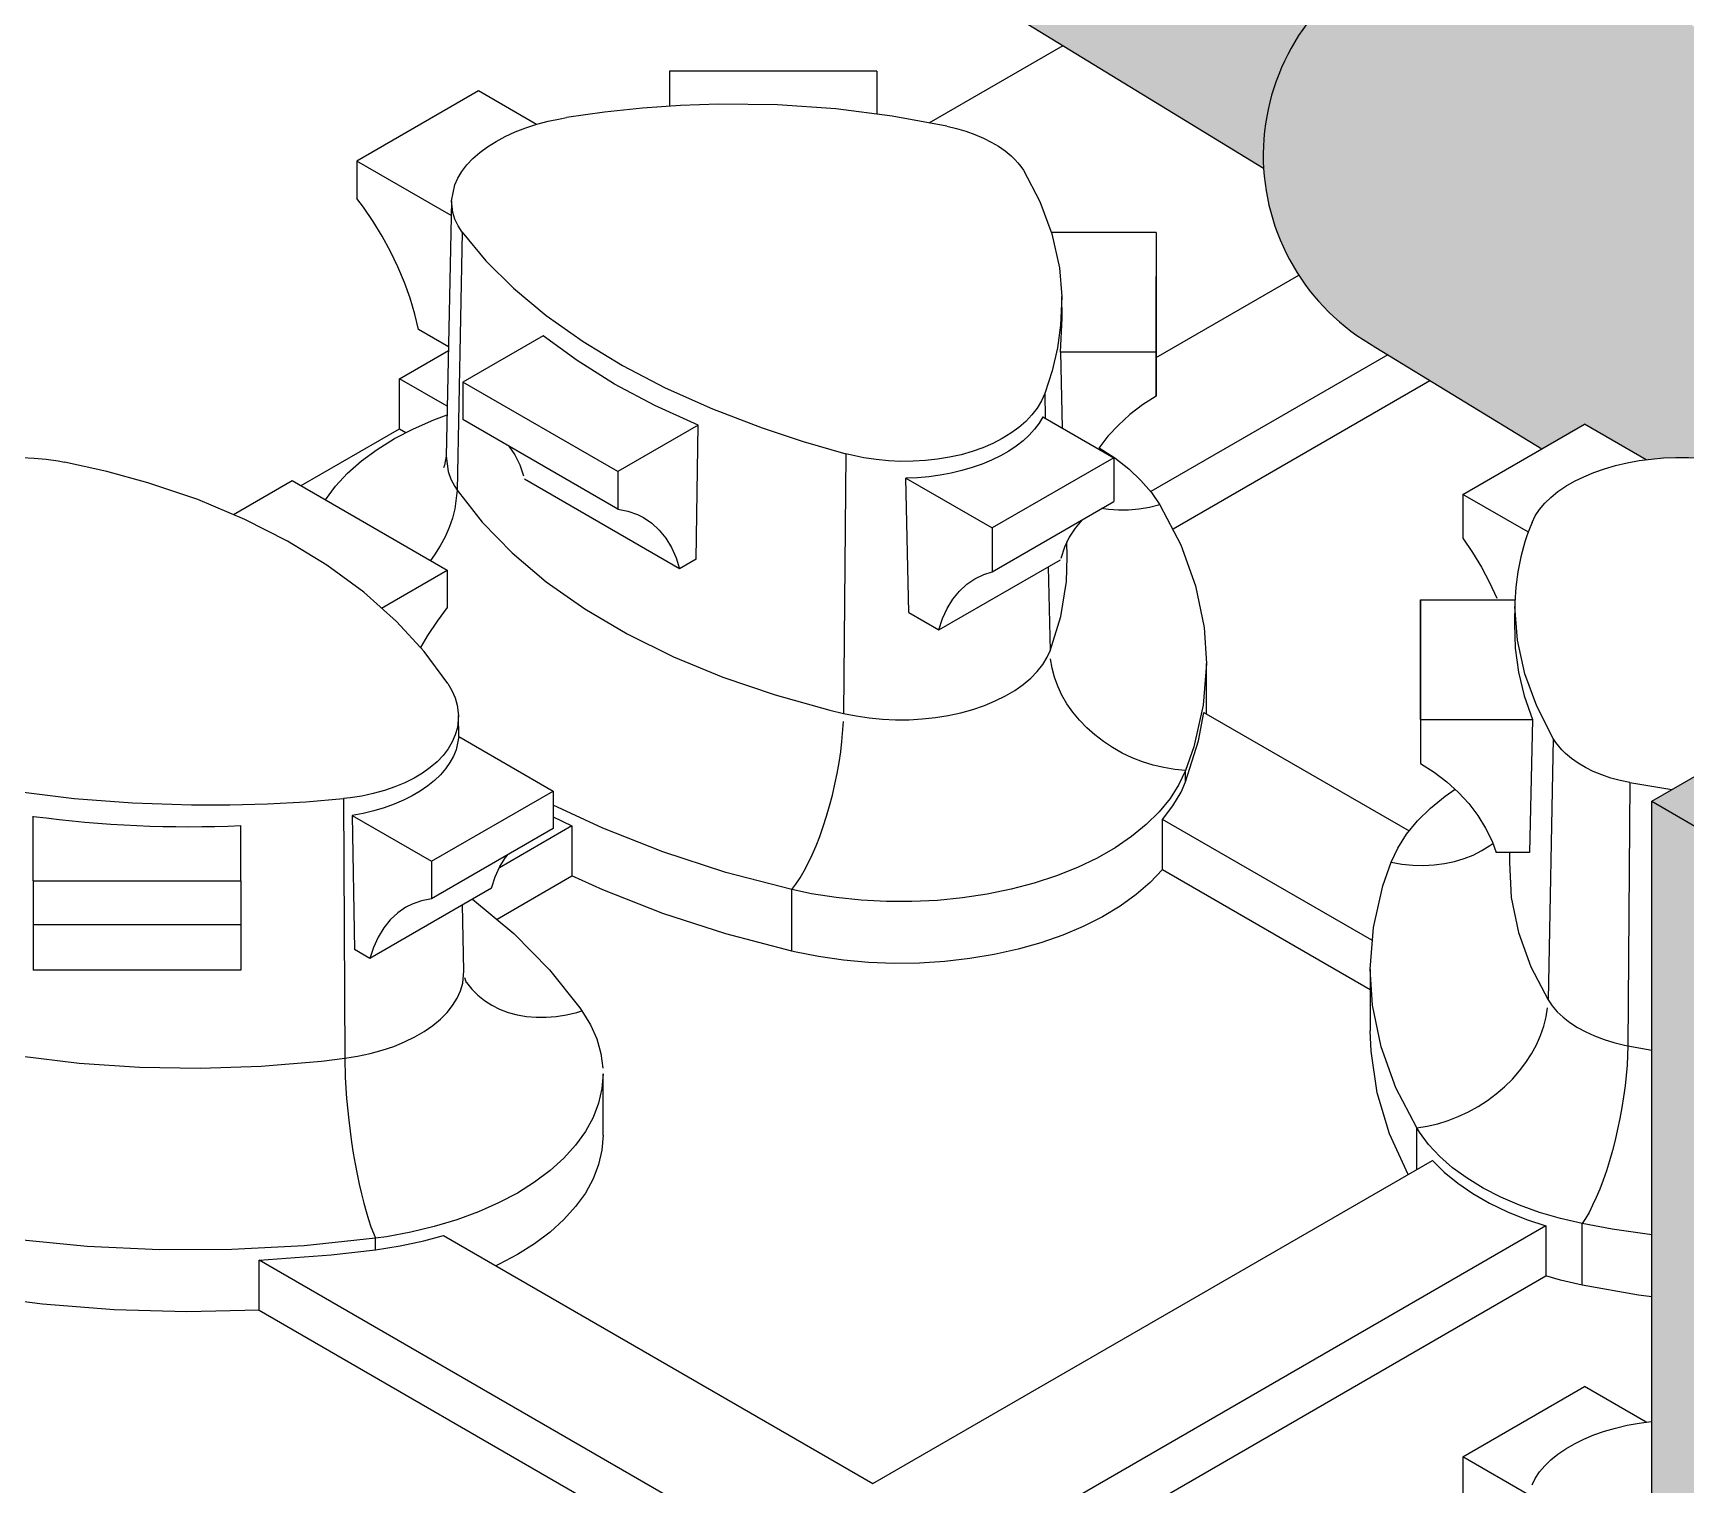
# Model space of a CAD drawing. Header units: millimetres. Extents: x 441156 to 441876, y 4514765 to 4515211.
# Drawn here: x 441489.354 to 441489.989, y 4515036.117 to 4515036.675 of the extents above; entities that cross this region are included whole.
import ezdxf

# ---------------------------------------------------------------- set-up
doc = ezdxf.new("R2010")
doc.units = ezdxf.units.MM
doc.layers.add('Cornice', color=7, linetype='Continuous')
doc.layers.add('Cornice_Tratteggi', color=7, linetype='Continuous', lineweight=5)

msp = doc.modelspace()

# ---------------------------------------------------------------- hatches: boundary and pattern name
at = {"layer": 'Cornice_Tratteggi'}
h = msp.add_hatch(dxfattribs=at)
h.set_pattern_fill('AR-RSHKE', color=254, scale=3.01875e-05)
h.set_pattern_definition([(0, (441481.528145, 4515051.270611), (0.0195524437, 0.00920115), [0.004600575, -0.0038338125, 0.0053673375, -0.0023002875, 0.0069008625, -0.00306705]), (0, (441481.5327455, 4515051.270994), (0.0195524437, 0.00920115), [0.0038338125, -0.0145684875, 0.00306705, -0.004600575]), (0, (441481.541947, 4515051.2700355), (0.0195524437, 0.00920115), [0.002300287, -0.023769637]), (90, (441481.528145, 4515051.2706106), (-0.0065174813, 0.00920115), [0.008817769, -0.027986831]), (90, (441481.5327455, 4515051.2706106), (-0.0065174813, 0.00920115), [0.008626078, -0.028178522]), (90, (441481.5365793, 4515051.2706106), (-0.0065174813, 0.00920115), [0.008051006, -0.028753594]), (90, (441481.5419467, 4515051.2700355), (-0.0065174813, 0.00920115), [0.008817769, -0.027986831]), (90, (441481.544247, 4515051.2700355), (-0.0065174813, 0.00920115), [0.008817769, -0.027986831]), (90, (441481.551148, 4515051.2706106), (-0.0065174813, 0.00920115), [0.008434387, -0.028370212])])
h.paths.add_polyline_path([(441490.01807424, 4515036.35548412), (441489.97624511, 4515036.37963395), (441489.97624511, 4515035.76380895), (441489.76709948, 4515035.88455808), (441489.76709948, 4515035.83625808), (441490.01807424, 4515035.69135912)])
h.paths.add_polyline_path([(441491.33918857, 4515037.1182225), (441491.33918857, 4515037.16652215), (441489.97624511, 4515036.37963395), (441490.01807424, 4515036.35548412)])
for points in [[(441489.7342838, 4515036.67954895), (441489.82712889, 4515036.62282043, -0.313499123), (441489.87749597, 4515036.70514383), (441489.78267514, 4515036.76307953, 1.000000594)], [(441489.95742889, 4515036.69872815, 1.032811065), (441489.87026317, 4515036.55398606), (441489.93402486, 4515036.51502755), (441489.95044298, 4515036.52450647), (441489.97410147, 4515036.51084665), (441489.97605703, 4515036.51111167), (441489.98080044, 4515036.51153459), (441489.98556043, 4515036.51174106), (441489.99032181, 4515036.51172767), (441489.9950656, 4515036.51149707), (441489.99974206, 4515036.51105289), (441490.00430146, 4515036.51039877), (441490.00672284, 4515036.50995572), (441490.02303871, 4515036.50632802), (441490.03876728, 4515036.50200371), (441490.05794381, 4515036.49549603), (441490.07163157, 4515036.48976019), (441490.09426945, 4515036.50283074), (441490.14194986, 4515036.47530271), (441490.18703763, 4515036.50133389), (441490.18354425, 4515036.50335078), (441490.18318219, 4515036.50461077), (441490.18164739, 4515036.50884534), (441490.17973193, 4515036.51268618), (441490.17745039, 4515036.51610408), (441490.15980777, 4515036.52628996), (441490.1598081, 4515036.54066914), (441490.18876078, 4515036.55738394)]]:
    msp.add_hatch(color=254, dxfattribs=at).paths.add_polyline_path(points)

# ---------------------------------------------------------------- linework, layer by layer
at = {"color": 254, "linetype": 'Continuous'}
for p, q in [((441489.90369571, 4515036.49751718), (441489.95044298, 4515036.52450647)), ((441489.97410147, 4515036.51084665), (441489.95044298, 4515036.52450647)), ((441489.90369571, 4515036.49751718), (441489.90369533, 4515036.48067836)), ((441489.92889668, 4515036.48296677), (441489.90369571, 4515036.49751718))]:
    msp.add_line(p, q, dxfattribs=at)
for points in [[(441489.93025423, 4515036.48673579, 0), (441489.93150398, 4515036.48924802, 0), (441489.93314202, 4515036.49171149, 0), (441489.93514916, 4515036.49410051, 0), (441489.93750625, 4515036.49638939, 0), (441489.94020923, 4515036.49856862, 0), (441489.94324419, 4515036.50063158, 0), (441489.94657742, 4515036.50255708, 0), (441489.9501752, 4515036.50432396, 0), (441489.95402446, 4515036.50592255, 0), (441489.95811112, 4515036.50735063, 0), (441489.96239085, 4515036.50859404, 0), (441489.96681931, 4515036.50963864, 0), (441489.97138003, 4515036.51047783, 0), (441489.97605703, 4515036.51111167, 0), (441489.98080044, 4515036.51153459, 0), (441489.98556043, 4515036.51174106, 0), (441489.99032181, 4515036.51172767, 0), (441489.9950656, 4515036.51149707, 0), (441489.99974206, 4515036.51105289, 0), (441490.00430146, 4515036.51039877, 0), (441490.00672284, 4515036.50995572, 0)], [(441489.90369533, 4515036.48067836, 0), (441489.90738378, 4515036.47519887, 0), (441489.91080535, 4515036.46951501, 0), (441489.91393398, 4515036.46367004, 0), (441489.91674588, 4515036.45770844, 0), (441489.91704943, 4515036.45701401, 0)]]:
    msp.add_polyline3d(points, dxfattribs=at)
msp.add_arc((441490.00829302, 4515036.45394278), 0.08462905, 157.20716567, 178.63169164, dxfattribs=at)
at = {"layer": 'Cornice', "color": 254}
for p, q in [((441489.97624511, 4515036.37963395), (441491.33918857, 4515037.16652215)), ((441489.73428377, 4515036.67954897), (441489.82712889, 4515036.62282043)), ((441489.87026317, 4515036.55398606), (441489.93402486, 4515036.51502755)), ((441489.97624511, 4515035.76380895), (441489.97624511, 4515036.37963395)), ((441489.97624511, 4515036.37963395), (441490.01807424, 4515036.35548412))]:
    msp.add_line(p, q, dxfattribs=at)
at = {"layer": 'Cornice', "color": 254, "linetype": 'Continuous'}
for p, q in [((441489.6986084, 4515036.64021594), (441489.75005025, 4515036.66991562)), ((441489.67848584, 4515036.660064), (441489.59879084, 4515036.660064)), ((441489.59879084, 4515036.660064), (441489.59879084, 4515036.64664189)), ((441489.67848584, 4515036.660064), (441489.67848584, 4515036.64358444)), ((441489.52543628, 4515036.65254467), (441489.47868901, 4515036.62555538)), ((441489.54776891, 4515036.63965036), (441489.52543628, 4515036.65254467)), ((441489.47868901, 4515036.62555538), (441489.47868869, 4515036.61117637)), ((441489.51499287, 4515036.60459444), (441489.47868901, 4515036.62555538)), ((441489.51511329, 4515036.61022704), (441489.51301733, 4515036.51219112)), ((441489.51920916, 4515036.59820858), (441489.51725231, 4515036.49911082)), ((441489.78578946, 4515036.59811282), (441489.74561582, 4515036.59811196)), ((441489.78578946, 4515036.59811282), (441489.78578946, 4515036.55210133)), ((441489.78578946, 4515036.59811282), (441489.78579, 4515036.58127403)), ((441489.78579, 4515036.55005786), (441489.84062753, 4515036.58171802)), ((441489.78579, 4515036.53526254), (441489.78579, 4515036.58127403)), ((441489.74972515, 4515036.56517074), (441489.74954746, 4515036.57348174)), ((441489.74904057, 4515036.55210055), (441489.74972515, 4515036.56517074)), ((441489.51391535, 4515036.55419513), (441489.50242516, 4515036.56082893)), ((441489.55030067, 4515036.55848862), (441489.51943452, 4515036.54066914)), ((441489.49510679, 4515036.54195089), (441489.51388537, 4515036.5527926)), ((441489.78578946, 4515036.55210133), (441489.74904057, 4515036.55210055)), ((441489.74904057, 4515036.55210055), (441489.74966243, 4515036.52308818)), ((441489.87484052, 4515036.55118929), (441489.78376844, 4515036.4986093)), ((441489.78578946, 4515036.55210133), (441489.78579, 4515036.53526254)), ((441489.51342744, 4515036.53137356), (441489.49510679, 4515036.54195089)), ((441489.49510679, 4515036.52272536), (441489.49510679, 4515036.54195089)), ((441489.51943452, 4515036.54066914), (441489.51943419, 4515036.52628996)), ((441489.57898926, 4515036.50628552), (441489.51943452, 4515036.54066914)), ((441489.79236394, 4515036.48434634), (441489.8910189, 4515036.54130427)), ((441489.74300449, 4515036.53621963), (441489.74319994, 4515036.52681908)), ((441489.57898894, 4515036.49190634), (441489.51943419, 4515036.52628996)), ((441489.60985541, 4515036.524105), (441489.57898926, 4515036.50628552)), ((441489.6090743, 4515036.47263266), (441489.60985541, 4515036.524105)), ((441489.742282, 4515036.52734902), (441489.76956301, 4515036.51159929)), ((441489.45727192, 4515036.5008816), (441489.49510679, 4515036.52272536)), ((441489.49510679, 4515036.52272536), (441489.49756591, 4515036.5213056)), ((441489.66653588, 4515036.51315028), (441489.6657499, 4515036.41337652)), ((441489.76956301, 4515036.51159929), (441489.72281574, 4515036.48461001)), ((441489.76956301, 4515036.51159929), (441489.76956339, 4515036.49476003)), ((441489.57898926, 4515036.50628552), (441489.57898894, 4515036.49190634)), ((441489.43125799, 4515036.48976019), (441489.45389587, 4515036.50283074)), ((441489.45389587, 4515036.50283074), (441489.51345062, 4515036.46844712)), ((441489.60272541, 4515036.46896716), (441489.54317067, 4515036.50335078)), ((441489.68969869, 4515036.50372896), (441489.72281574, 4515036.48461001)), ((441489.69074421, 4515036.45210393), (441489.68969869, 4515036.50372896)), ((441489.72281612, 4515036.46777075), (441489.76956339, 4515036.49476003)), ((441489.72281574, 4515036.48461001), (441489.72281612, 4515036.46777075)), ((441489.75168425, 4515036.47353651), (441489.75156034, 4515036.47933205)), ((441489.48818128, 4515036.45385724), (441489.51345062, 4515036.46844712)), ((441489.51345062, 4515036.46844712), (441489.51345094, 4515036.45406832)), ((441489.6090743, 4515036.47263266), (441489.60272541, 4515036.46896716)), ((441489.70228146, 4515036.44544296), (441489.74902872, 4515036.47243225)), ((441489.74438642, 4515036.46975204), (441489.74505944, 4515036.43738172)), ((441489.88746926, 4515036.45701464), (441489.88746872, 4515036.44017585)), ((441489.88746926, 4515036.41100316), (441489.88746926, 4515036.45701464)), ((441489.88746926, 4515036.45701464), (441489.92382614, 4515036.45701387)), ((441489.92370939, 4515036.4559596), (441489.92353357, 4515036.44773576)), ((441489.69074421, 4515036.45210393), (441489.70228146, 4515036.44544296)), ((441489.88746872, 4515036.44017585), (441489.88746872, 4515036.39416436)), ((441489.80512909, 4515036.41324257), (441489.80512909, 4515036.43256499)), ((441489.51794311, 4515036.40449067), (441489.51777124, 4515036.41253005)), ((441489.80416923, 4515036.41379674), (441489.88304938, 4515036.3682557)), ((441489.88746926, 4515036.41100316), (441489.88746872, 4515036.39416436)), ((441489.88746926, 4515036.41100316), (441489.93044554, 4515036.41100224)), ((441489.93044554, 4515036.41100224), (441489.92932576, 4515036.359981)), ((441489.5178772, 4515036.40452873), (441489.55419613, 4515036.38356129)), ((441489.9384374, 4515036.40374134), (441489.93641891, 4515036.30337297)), ((441489.79715936, 4515036.38705798), (441489.79715936, 4515036.39149464)), ((441489.96779408, 4515036.38679241), (441489.96709231, 4515036.28566384)), ((441489.47358789, 4515036.38067338), (441489.4740542, 4515036.28091828)), ((441489.50744886, 4515036.356572), (441489.55419613, 4515036.38356129)), ((441489.55419613, 4515036.38356129), (441489.55419645, 4515036.3691819)), ((441489.35439929, 4515036.34905198), (441489.35439929, 4515036.3738632)), ((441489.47696597, 4515036.37417021), (441489.47784307, 4515036.32264224)), ((441489.47696597, 4515036.37417021), (441489.50744886, 4515036.356572)), ((441489.78831115, 4515036.35344537), (441489.78831115, 4515036.3726709)), ((441489.86870761, 4515036.32625443), (441489.78831115, 4515036.3726709)), ((441489.43409429, 4515036.34905198), (441489.43409429, 4515036.37026798)), ((441489.55419645, 4515036.3691819), (441489.50744918, 4515036.34219261)), ((441489.56135899, 4515036.37020238), (441489.53346482, 4515036.35409783)), ((441489.56135899, 4515036.37020238), (441489.56135899, 4515036.35097686)), ((441489.92932576, 4515036.359981), (441489.91650912, 4515036.359981)), ((441489.92165741, 4515036.359981), (441489.92157447, 4515036.35610152)), ((441489.50744886, 4515036.356572), (441489.50744918, 4515036.34219261)), ((441489.78831115, 4515036.35344537), (441489.86812963, 4515036.3073626)), ((441489.35439929, 4515036.34905198), (441489.35439929, 4515036.33221288)), ((441489.35439929, 4515036.34905198), (441489.43409429, 4515036.34905198)), ((441489.43409429, 4515036.34905198), (441489.43409429, 4515036.33221288)), ((441489.53045998, 4515036.34624273), (441489.48371271, 4515036.31925344)), ((441489.53263961, 4515036.33439588), (441489.56135899, 4515036.35097686)), ((441489.51986781, 4515036.31446546), (441489.51932586, 4515036.3398145)), ((441489.64583804, 4515036.3220309), (441489.64583804, 4515036.34569309)), ((441489.43409429, 4515036.33221288), (441489.35439929, 4515036.33221288)), ((441489.35439929, 4515036.33221288), (441489.35439929, 4515036.31479583)), ((441489.43409429, 4515036.33221288), (441489.43409429, 4515036.31479583)), ((441489.48371271, 4515036.31925344), (441489.47784307, 4515036.32264224)), ((441489.43409429, 4515036.31479583), (441489.35439929, 4515036.31479583)), ((441489.86812963, 4515036.31513), (441489.86812963, 4515036.29146781)), ((441489.57329672, 4515036.25132248), (441489.57329672, 4515036.27498466)), ((441489.8859573, 4515036.23817262), (441489.8859573, 4515036.25418245)), ((441489.67697289, 4515036.11751657), (441489.89201307, 4515036.24166889)), ((441489.5119597, 4515036.21278606), (441489.67697289, 4515036.11751657)), ((441489.93555847, 4515036.21652818), (441489.72051829, 4515036.09237586)), ((441489.93555847, 4515036.21652818), (441489.93555847, 4515036.19730265)), ((441489.94954822, 4515036.19380638), (441489.94954822, 4515036.21746857)), ((441489.48587652, 4515036.20734048), (441489.48587652, 4515036.21177714)), ((441489.63342749, 4515036.09237586), (441489.44118144, 4515036.2033681)), ((441489.44118144, 4515036.18414258), (441489.44118144, 4515036.2033681)), ((441489.73716825, 4515036.0827631), (441489.93555847, 4515036.19730265)), ((441489.44118144, 4515036.18414258), (441489.61677753, 4515036.0827631)), ((441489.90369571, 4515036.12780088), (441489.95044298, 4515036.15479016)), ((441489.97410147, 4515036.14113034), (441489.95044298, 4515036.15479016)), ((441489.90369571, 4515036.12780088), (441489.90369533, 4515036.11096206)), ((441489.92889668, 4515036.11325047), (441489.90369571, 4515036.12780088))]:
    msp.add_line(p, q, dxfattribs=at)
for points in [[(441489.70546463, 4515036.63895204, 0), (441489.68436572, 4515036.64284148, 0), (441489.66281236, 4515036.64556489, 0), (441489.64031306, 4515036.64712592, 0), (441489.61765446, 4515036.64742098, 0), (441489.60303899, 4515036.64693656, 0), (441489.58847053, 4515036.64592603, 0), (441489.57381438, 4515036.64436948, 0), (441489.55929724, 4515036.64228204, 0)], [(441489.51511324, 4515036.61022503, 0), (441489.51515499, 4515036.61107327, 0), (441489.5155449, 4515036.61374597, 0), (441489.51633128, 4515036.61640615, 0), (441489.51750798, 4515036.61902552, 0), (441489.51907406, 4515036.62159186, 0), (441489.52102004, 4515036.6240988, 0), (441489.52332339, 4515036.62652022, 0), (441489.52596161, 4515036.62883001, 0), (441489.52892742, 4515036.63101717, 0), (441489.53220753, 4515036.63307668, 0), (441489.5357657, 4515036.63498755, 0), (441489.53956571, 4515036.63672881, 0), (441489.54359786, 4515036.63829251, 0), (441489.54784376, 4515036.63967473, 0), (441489.55225759, 4515036.64086193, 0), (441489.55679356, 4515036.64184061, 0), (441489.55929724, 4515036.64228204, 0)], [(441489.70546463, 4515036.63895204, 0), (441489.70914328, 4515036.63806618, 0), (441489.71268913, 4515036.63701647, 0), (441489.71617305, 4515036.63577222, 0), (441489.71946502, 4515036.63437119, 0), (441489.72245655, 4515036.63286872, 0), (441489.72522343, 4515036.6312382, 0), (441489.72781524, 4515036.62943801, 0), (441489.73013006, 4515036.62752728, 0), (441489.73150094, 4515036.6262085, 0), (441489.73273854, 4515036.62485158, 0), (441489.73385218, 4515036.62344237, 0), (441489.73482131, 4515036.62200312, 0)], [(441489.73482131, 4515036.62200312, 0), (441489.74118341, 4515036.61003808, 0), (441489.74578296, 4515036.59766224, 0), (441489.74863595, 4515036.58458627, 0), (441489.74954732, 4515036.57348834, 0)], [(441489.50242516, 4515036.56082893, 0), (441489.50099987, 4515036.56681452, 0), (441489.49919032, 4515036.57285887, 0), (441489.4970103, 4515036.57891597, 0), (441489.49447639, 4515036.58493973, 0), (441489.49160788, 4515036.59088431, 0), (441489.4884266, 4515036.59670446, 0), (441489.48495675, 4515036.60235589, 0), (441489.48122476, 4515036.60779558, 0), (441489.47868869, 4515036.61117637, 0)], [(441489.51920916, 4515036.59820858, 0), (441489.51761938, 4515036.60065414, 0), (441489.51640862, 4515036.60318871, 0), (441489.51558777, 4515036.60578515, 0), (441489.51516769, 4515036.60841634, 0), (441489.51511324, 4515036.61022503, 0)], [(441489.51920916, 4515036.59820858, 0), (441489.52825089, 4515036.58729201, 0), (441489.53891647, 4515036.57669911, 0), (441489.55151644, 4515036.56621524, 0), (441489.56566788, 4515036.55622866, 0), (441489.58081399, 4515036.5470717, 0), (441489.59722374, 4515036.53851682, 0), (441489.61531491, 4515036.53040617, 0), (441489.63449143, 4515036.52305435, 0), (441489.65022001, 4515036.51785, 0), (441489.66653588, 4515036.51315028, 0)], [(441489.74954732, 4515036.57348834, 0), (441489.74956817, 4515036.57126129, 0), (441489.74914399, 4515036.56258361, 0), (441489.74791926, 4515036.55386914, 0), (441489.74586669, 4515036.54503599, 0), (441489.74300449, 4515036.53621963, 0)], [(441489.60985541, 4515036.524105, 0), (441489.59323252, 4515036.53164505, 0), (441489.57770138, 4515036.53992473, 0), (441489.56336046, 4515036.54889153, 0), (441489.55030067, 4515036.55848862, 0)], [(441489.74300449, 4515036.53621963, 0), (441489.74175473, 4515036.53341853, 0), (441489.7401167, 4515036.53068968, 0), (441489.73810955, 4515036.52806147, 0), (441489.73575247, 4515036.52556229, 0), (441489.73304948, 4515036.52320273, 0), (441489.73001452, 4515036.52098977, 0), (441489.7266813, 4515036.51894601, 0), (441489.72308352, 4515036.51709405, 0), (441489.71923426, 4515036.51544431, 0), (441489.71514759, 4515036.5139987, 0), (441489.71086786, 4515036.51277139, 0), (441489.70643941, 4515036.51177655, 0), (441489.70187868, 4515036.51102092, 0), (441489.69720169, 4515036.51050377, 0), (441489.69245827, 4515036.51022923, 0), (441489.68769828, 4515036.51020145, 0), (441489.68293691, 4515036.51042361, 0), (441489.67819312, 4515036.51089187, 0), (441489.67351665, 4515036.51159994, 0), (441489.66895725, 4515036.51254153, 0), (441489.66653588, 4515036.51315028, 0)], [(441489.78579, 4515036.53526254, 0), (441489.78057374, 4515036.53191256, 0), (441489.77573492, 4515036.52820413, 0), (441489.77131035, 4515036.52416546, 0), (441489.76733373, 4515036.5198273, 0), (441489.76383531, 4515036.51522265, 0), (441489.76367997, 4515036.51499565, 0)], [(441489.46671232, 4515036.49543124, 0), (441489.47054234, 4515036.50063526, 0), (441489.47514339, 4515036.50562675, 0), (441489.48048045, 4515036.51036773, 0), (441489.48651289, 4515036.51482212, 0), (441489.49319481, 4515036.51895601, 0), (441489.50047535, 4515036.52273794, 0), (441489.50829911, 4515036.52613914, 0), (441489.51335597, 4515036.52803084, 0)], [(441489.742282, 4515036.52734902, 0), (441489.74087027, 4515036.52491411, 0), (441489.73913333, 4515036.52255033, 0), (441489.7370818, 4515036.52027212, 0), (441489.73472823, 4515036.51809341, 0), (441489.73208701, 4515036.51602751, 0), (441489.72917429, 4515036.51408707, 0), (441489.72600787, 4515036.51228395, 0), (441489.72260711, 4515036.51062916, 0), (441489.71899281, 4515036.50913283, 0), (441489.71518705, 4515036.5078041, 0), (441489.71121312, 4515036.50665111, 0), (441489.70709531, 4515036.50568089, 0), (441489.70285879, 4515036.50489938, 0), (441489.69852947, 4515036.50431136, 0), (441489.69413381, 4515036.50392042, 0), (441489.68969869, 4515036.50372896, 0)], [(441489.28988065, 4515036.48673579, 0), (441489.2911304, 4515036.48924802, 0), (441489.29276844, 4515036.49171149, 0), (441489.29477558, 4515036.49410051, 0), (441489.29713267, 4515036.49638939, 0), (441489.29983565, 4515036.49856862, 0), (441489.30287061, 4515036.50063158, 0), (441489.30620384, 4515036.50255708, 0), (441489.30980162, 4515036.50432396, 0), (441489.31365088, 4515036.50592255, 0), (441489.31773754, 4515036.50735063, 0), (441489.32201727, 4515036.50859404, 0), (441489.32644573, 4515036.50963864, 0), (441489.33100646, 4515036.51047783, 0), (441489.33568345, 4515036.51111167, 0), (441489.34042686, 4515036.51153459, 0), (441489.34518686, 4515036.51174106, 0), (441489.34994823, 4515036.51172767, 0), (441489.35469202, 4515036.51149707, 0), (441489.35936848, 4515036.51105289, 0), (441489.36392788, 4515036.51039877, 0), (441489.36634926, 4515036.50995572, 0)], [(441489.51301734, 4515036.51219176, 0), (441489.51300636, 4515036.51186755, 0), (441489.51277188, 4515036.50996399, 0), (441489.51243441, 4515036.50870635, 0), (441489.51214098, 4515036.50796764, 0), (441489.51198957, 4515036.50767348, 0), (441489.51198244, 4515036.50766161, 0)], [(441489.51301733, 4515036.51219112, 0), (441489.51317791, 4515036.50922906, 0), (441489.51378504, 4515036.50628635, 0), (441489.51483409, 4515036.5033854, 0), (441489.51631707, 4515036.50054826, 0), (441489.51725231, 4515036.49911082, 0)], [(441489.53707682, 4515036.51610408, 0), (441489.53935836, 4515036.51268618, 0), (441489.54127381, 4515036.50884534, 0), (441489.54280861, 4515036.50461077, 0), (441489.54317067, 4515036.50335078, 0)], [(441489.76395645, 4515036.51539815, 0), (441489.76993207, 4515036.51150986, 0), (441489.77529797, 4515036.50733568, 0), (441489.78001333, 4515036.50290738, 0), (441489.78404224, 4515036.49825865, 0), (441489.78730141, 4515036.49351253, 0)], [(441489.51367597, 4515036.42489743, 0), (441489.50463425, 4515036.43710767, 0), (441489.49396867, 4515036.44870733, 0), (441489.4813687, 4515036.45991944, 0), (441489.46721726, 4515036.47031807, 0), (441489.45207115, 4515036.47956859, 0), (441489.43566139, 4515036.48791495, 0), (441489.41757023, 4515036.49549603, 0), (441489.39839371, 4515036.50200371, 0), (441489.38266513, 4515036.50632802, 0), (441489.36634926, 4515036.50995572, 0)], [(441489.51725231, 4515036.49911082, 0), (441489.51701062, 4515036.49557783, 0), (441489.51642546, 4515036.49199696, 0), (441489.51550127, 4515036.48839546, 0), (441489.51424509, 4515036.48480074, 0), (441489.51266648, 4515036.48124015, 0), (441489.51077745, 4515036.4777408, 0), (441489.50859239, 4515036.47432931, 0), (441489.50701469, 4515036.47216287, 0)], [(441489.51725231, 4515036.49911082, 0), (441489.52688449, 4515036.48684173, 0), (441489.53833217, 4515036.47510401, 0), (441489.5515082, 4515036.46398698, 0), (441489.56631232, 4515036.45357527, 0), (441489.58263185, 4515036.4439481, 0), (441489.60034259, 4515036.43517875, 0), (441489.61930976, 4515036.42733395, 0), (441489.639389, 4515036.42047341, 0), (441489.66042749, 4515036.41464934, 0), (441489.6657499, 4515036.41337652, 0)], [(441489.78730141, 4515036.49351253, 0), (441489.78327657, 4515036.4925337, 0), (441489.7792498, 4515036.49185837, 0), (441489.77525176, 4515036.49149167, 0), (441489.77131287, 4515036.49143641, 0), (441489.76746312, 4515036.491693, 0), (441489.76487176, 4515036.49205135, 0)], [(441489.78730141, 4515036.49351253, 0), (441489.79530054, 4515036.47810726, 0), (441489.8009596, 4515036.46236001, 0), (441489.80423611, 4515036.44638903, 0), (441489.80512909, 4515036.43256499, 0)], [(441489.57898894, 4515036.49190634, 0), (441489.58287525, 4515036.49111297, 0), (441489.58651753, 4515036.48979915, 0), (441489.58884728, 4515036.4886096, 0)], [(441489.58884728, 4515036.4886096, 0), (441489.59201764, 4515036.48644495, 0), (441489.5948744, 4515036.48379538, 0), (441489.59739581, 4515036.48068105, 0), (441489.59956268, 4515036.47712568, 0), (441489.60135853, 4515036.4731563, 0), (441489.60272541, 4515036.46896716, 0)], [(441489.75725298, 4515036.48765269, 0), (441489.75468428, 4515036.48460091, 0), (441489.75246764, 4515036.48110463, 0), (441489.75061992, 4515036.47719044, 0), (441489.74915519, 4515036.47288813, 0), (441489.74902872, 4515036.47243225, 0)], [(441489.74505944, 4515036.43738172, 0), (441489.74923434, 4515036.45066503, 0), (441489.75138811, 4515036.46410786, 0), (441489.75168425, 4515036.47353651, 0)], [(441489.71615959, 4515036.4650854, 0), (441489.71961943, 4515036.46674866, 0), (441489.72281612, 4515036.46777075, 0)], [(441489.70228146, 4515036.44544296, 0), (441489.70370675, 4515036.44978277, 0), (441489.70551629, 4515036.45373766, 0), (441489.70769631, 4515036.45727751, 0), (441489.71023022, 4515036.4603754, 0), (441489.71309874, 4515036.46300773, 0), (441489.71615959, 4515036.4650854, 0)], [(441489.51345094, 4515036.45406832, 0), (441489.50956463, 4515036.44878746, 0), (441489.50592235, 4515036.44326794, 0), (441489.50318344, 4515036.43867443, 0)], [(441489.9384374, 4515036.40374134, 0), (441489.9320753, 4515036.41613899, 0), (441489.92747575, 4515036.4286506, 0), (441489.92462276, 4515036.44155433, 0), (441489.92369055, 4515036.45439299, 0), (441489.92370946, 4515036.45596315, 0)], [(441489.92353357, 4515036.44773576, 0), (441489.92381893, 4515036.43847883, 0), (441489.92506966, 4515036.42924862, 0), (441489.92728121, 4515036.42007865, 0), (441489.93044554, 4515036.41100224, 0)], [(441489.6657499, 4515036.41337652, 0), (441489.67059197, 4515036.41239299, 0), (441489.67556409, 4515036.41165685, 0), (441489.68062841, 4515036.41117371, 0), (441489.6857464, 4515036.41094723, 0), (441489.6908791, 4515036.41097915, 0), (441489.69598746, 4515036.41126921, 0), (441489.70103258, 4515036.41181523, 0), (441489.70597608, 4515036.41261302, 0), (441489.71078034, 4515036.41365654, 0), (441489.71540878, 4515036.41493782, 0), (441489.71982619, 4515036.41644714, 0), (441489.72399894, 4515036.41817298, 0), (441489.72789529, 4515036.42010223, 0), (441489.73148556, 4515036.42222019, 0), (441489.73474245, 4515036.42451076, 0), (441489.73764116, 4515036.42695649, 0), (441489.74015964, 4515036.42953878, 0), (441489.74227871, 4515036.43223796, 0), (441489.74398225, 4515036.4350335, 0), (441489.74505944, 4515036.43738172, 0)], [(441489.79715936, 4515036.39149464, 0), (441489.79300384, 4515036.39186811, 0), (441489.78884634, 4515036.39254572, 0), (441489.7847185, 4515036.39352233, 0), (441489.78065173, 4515036.39479049, 0), (441489.77667699, 4515036.39634055, 0), (441489.77282452, 4515036.39816073, 0), (441489.76912366, 4515036.40023716, 0), (441489.76560255, 4515036.40255404, 0), (441489.762288, 4515036.40509374, 0), (441489.75920523, 4515036.40783693, 0), (441489.75637771, 4515036.41076274, 0), (441489.75382696, 4515036.41384889, 0), (441489.75157239, 4515036.4170719, 0), (441489.74963115, 4515036.42040724, 0), (441489.74801802, 4515036.42382953, 0), (441489.74674529, 4515036.42731271, 0), (441489.74582262, 4515036.43083029, 0), (441489.74525705, 4515036.43435549, 0), (441489.74505944, 4515036.43738172, 0)], [(441489.80512909, 4515036.43256499, 0), (441489.80392216, 4515036.41649747, 0), (441489.80031042, 4515036.4005506, 0), (441489.79715936, 4515036.39149464, 0)], [(441489.51367597, 4515036.42489743, 0), (441489.51526576, 4515036.42215167, 0), (441489.51647652, 4515036.41933937, 0), (441489.51729737, 4515036.4164905, 0), (441489.51771744, 4515036.41363499, 0), (441489.51777128, 4515036.4125279, 0)], [(441489.51777128, 4515036.4125279, 0), (441489.51773015, 4515036.41078301, 0), (441489.51734024, 4515036.40794493, 0), (441489.51655386, 4515036.40515063, 0), (441489.51537716, 4515036.40242999, 0), (441489.51381107, 4515036.39979607, 0), (441489.5118651, 4515036.39725496, 0), (441489.50956174, 4515036.39483298, 0), (441489.50692352, 4515036.39255644, 0), (441489.50395771, 4515036.39043655, 0), (441489.50067761, 4515036.38847771, 0), (441489.49711943, 4515036.38669964, 0), (441489.49331943, 4515036.38512208, 0), (441489.48928727, 4515036.3837528, 0), (441489.48504138, 4515036.38259461, 0), (441489.48062755, 4515036.3816585, 0), (441489.47609158, 4515036.38095546, 0), (441489.47358789, 4515036.38067338, 0)], [(441489.64583804, 4515036.34569309, 0), (441489.64742622, 4515036.34780505, 0), (441489.64901516, 4515036.35022198, 0), (441489.65059276, 4515036.3529255, 0), (441489.65214702, 4515036.35589501, 0), (441489.65366611, 4515036.35910794, 0), (441489.65513847, 4515036.36253982, 0), (441489.65655289, 4515036.36616453, 0), (441489.65789861, 4515036.36995449, 0), (441489.65916539, 4515036.37388085, 0), (441489.66034358, 4515036.37791374, 0), (441489.66142421, 4515036.38202246, 0), (441489.66239908, 4515036.38617573, 0), (441489.66326074, 4515036.39034196, 0), (441489.66400266, 4515036.39448943, 0), (441489.66461917, 4515036.39858658, 0), (441489.6651056, 4515036.40260222, 0), (441489.66545822, 4515036.40650581, 0), (441489.66567438, 4515036.41026761, 0), (441489.6657499, 4515036.41337652, 0)], [(441489.79715936, 4515036.38705798, 0), (441489.80214088, 4515036.40288135, 0), (441489.80416923, 4515036.41379674, 0)], [(441489.5178772, 4515036.40452873, 0), (441489.51754568, 4515036.4019682, 0), (441489.51686865, 4515036.39943044, 0), (441489.51585024, 4515036.39693098, 0), (441489.51449669, 4515036.39448509, 0), (441489.51281627, 4515036.39210773, 0), (441489.51081925, 4515036.38981343, 0), (441489.50851785, 4515036.38761623, 0), (441489.50592613, 4515036.38552954, 0), (441489.50305994, 4515036.38356614, 0), (441489.49993681, 4515036.38173802, 0), (441489.49657582, 4515036.38005637, 0), (441489.49299753, 4515036.37853146, 0), (441489.48922382, 4515036.37717262, 0), (441489.48527775, 4515036.37598816, 0), (441489.48118346, 4515036.37498531, 0), (441489.47696597, 4515036.37417021, 0)], [(441489.96779408, 4515036.38679241, 0), (441489.96411544, 4515036.38758312, 0), (441489.96056959, 4515036.38855616, 0), (441489.95708566, 4515036.38974143, 0), (441489.95379369, 4515036.39110405, 0), (441489.95080217, 4515036.39258925, 0), (441489.94803528, 4515036.39422232, 0), (441489.94544348, 4515036.39604587, 0), (441489.94312865, 4515036.39800074, 0), (441489.94175777, 4515036.39936005, 0), (441489.94052018, 4515036.40076635, 0), (441489.93940654, 4515036.40223446, 0), (441489.9384374, 4515036.40374134, 0)], [(441489.79715936, 4515036.39149464, 0), (441489.79457757, 4515036.38604032, 0), (441489.79118222, 4515036.38073666, 0), (441489.78699916, 4515036.37562404, 0), (441489.78206021, 4515036.37074137, 0), (441489.77640297, 4515036.36612579, 0), (441489.77007049, 4515036.36181245, 0), (441489.76311097, 4515036.35783416, 0), (441489.75557737, 4515036.35422121, 0), (441489.74752703, 4515036.35100108, 0), (441489.73902121, 4515036.3481983, 0), (441489.73012465, 4515036.34583418, 0), (441489.72090506, 4515036.34392672, 0), (441489.71143261, 4515036.34249045, 0), (441489.70177938, 4515036.34153628, 0), (441489.69201884, 4515036.34107148, 0), (441489.68222528, 4515036.34109959, 0), (441489.67247324, 4515036.3416204, 0), (441489.66283692, 4515036.34262993, 0), (441489.65338967, 4515036.34412052, 0), (441489.64583804, 4515036.34569309, 0)], [(441489.88746872, 4515036.39416436, 0), (441489.89268498, 4515036.39081438, 0), (441489.8975238, 4515036.38710595, 0), (441489.90194836, 4515036.38306728, 0), (441489.90592498, 4515036.37872912, 0), (441489.90942341, 4515036.37412447, 0), (441489.912417, 4515036.3692884, 0), (441489.91488299, 4515036.36425769, 0), (441489.91650912, 4515036.359981, 0)], [(441489.3274205, 4515036.38679241, 0), (441489.34851942, 4515036.3833356, 0), (441489.37007278, 4515036.38074796, 0), (441489.39257208, 4515036.37901468, 0), (441489.41523067, 4515036.37823331, 0), (441489.42984614, 4515036.37823869, 0), (441489.4444146, 4515036.37864233, 0), (441489.45907076, 4515036.37945587, 0), (441489.47358789, 4515036.38067338, 0)], [(441489.78831115, 4515036.3726709, 0), (441489.79226527, 4515036.37784389, 0), (441489.79542344, 4515036.38319617, 0), (441489.79715936, 4515036.38705798, 0)], [(441489.87609935, 4515036.35620035, 0), (441489.87868115, 4515036.36165467, 0), (441489.88207649, 4515036.36695832, 0), (441489.88625956, 4515036.37207094, 0), (441489.89119851, 4515036.37695362, 0), (441489.89685575, 4515036.38156919, 0), (441489.90070152, 4515036.38427869, 0)], [(441489.96779408, 4515036.38679241, 0), (441489.98403517, 4515036.3841315, 0)], [(441489.64583804, 4515036.34569309, 0), (441489.62048678, 4515036.35232274, 0), (441489.59622591, 4515036.36019573, 0), (441489.57323794, 4515036.36925284, 0), (441489.55419625, 4515036.37815011, 0)], [(441489.55419635, 4515036.3737134, 0), (441489.56135899, 4515036.37020238, 0)], [(441489.53045998, 4515036.34624273, 0), (441489.53188527, 4515036.35058254, 0), (441489.53369481, 4515036.35453743, 0), (441489.53587483, 4515036.35807728, 0), (441489.53655383, 4515036.35899603, 0)], [(441489.87609935, 4515036.35620035, 0), (441489.88025487, 4515036.355485, 0), (441489.88441238, 4515036.35507327, 0), (441489.88854022, 4515036.35496831, 0), (441489.89260698, 4515036.3551709, 0), (441489.89658173, 4515036.35567951, 0), (441489.90043419, 4515036.35649027, 0), (441489.90413506, 4515036.35759701, 0), (441489.90765617, 4515036.3589913, 0), (441489.91097072, 4515036.36066252, 0), (441489.91405348, 4515036.36259798, 0), (441489.91522292, 4515036.36344787, 0)], [(441489.78831115, 4515036.35344537, 0), (441489.78359116, 4515036.34849103, 0), (441489.77814123, 4515036.34379305, 0), (441489.77200283, 4515036.33938718, 0), (441489.76522268, 4515036.33530695, 0), (441489.75785238, 4515036.33158342, 0), (441489.74994802, 4515036.32824492, 0), (441489.74156977, 4515036.32531687, 0), (441489.73278137, 4515036.32282154, 0), (441489.72364973, 4515036.32077793, 0), (441489.71424433, 4515036.31920159, 0), (441489.70463676, 4515036.31810452, 0), (441489.69490013, 4515036.31749506, 0), (441489.68510856, 4515036.31737787, 0), (441489.67533655, 4515036.31775381, 0), (441489.66565848, 4515036.31862005, 0), (441489.656148, 4515036.31996998, 0), (441489.6468775, 4515036.32179333, 0), (441489.64583804, 4515036.3220309, 0)], [(441489.86812963, 4515036.31513, 0), (441489.86933656, 4515036.33119752, 0), (441489.8729483, 4515036.34714438, 0), (441489.87609935, 4515036.35620035, 0)], [(441489.92157447, 4515036.35610152, 0), (441489.92230603, 4515036.34260791, 0), (441489.92507179, 4515036.32920245, 0), (441489.92985071, 4515036.31598717, 0), (441489.93641891, 4515036.30337297, 0)], [(441489.64583804, 4515036.3220309, 0), (441489.62048678, 4515036.32866055, 0), (441489.59622591, 4515036.33653355, 0), (441489.57323794, 4515036.34559066, 0), (441489.56135899, 4515036.35097686, 0)], [(441489.50744918, 4515036.34219261, 0), (441489.50356287, 4515036.34139924, 0), (441489.49992059, 4515036.34008542, 0), (441489.49759084, 4515036.33889588, 0)], [(441489.52314522, 4515036.34201959, 0), (441489.53898194, 4515036.3288068, 0), (441489.55277602, 4515036.31485142, 0), (441489.56442368, 4515036.30025844, 0), (441489.56520789, 4515036.2991417, 0)], [(441489.49759084, 4515036.33889588, 0), (441489.49442048, 4515036.33673123, 0), (441489.49156372, 4515036.33408165, 0), (441489.48904231, 4515036.33096733, 0), (441489.48687544, 4515036.32741195, 0), (441489.48507959, 4515036.32344258, 0), (441489.48371271, 4515036.31925344, 0)], [(441489.4740542, 4515036.28091828, 0), (441489.47900563, 4515036.28169951, 0), (441489.48382028, 4515036.28272693, 0), (441489.48846152, 4515036.2839927, 0), (441489.49289401, 4515036.28548719, 0), (441489.49708403, 4515036.28719904, 0), (441489.50099968, 4515036.28911521, 0), (441489.50461117, 4515036.29122112, 0), (441489.50789101, 4515036.29350074, 0), (441489.51081424, 4515036.29593673, 0), (441489.5133586, 4515036.29851054, 0), (441489.51550475, 4515036.30120259, 0), (441489.51723634, 4515036.30399238, 0), (441489.51854019, 4515036.30685869, 0), (441489.51940638, 4515036.3097797, 0), (441489.51982832, 4515036.31273318, 0), (441489.51986781, 4515036.31446546, 0)], [(441489.5209027, 4515036.30993595, 0), (441489.52081049, 4515036.31010538, 0), (441489.52055442, 4515036.31069278, 0), (441489.52022423, 4515036.31175097, 0), (441489.51994508, 4515036.31330552, 0), (441489.51986788, 4515036.31446236, 0)], [(441489.8859573, 4515036.25418245, 0), (441489.87795818, 4515036.26958772, 0), (441489.87229911, 4515036.28533497, 0), (441489.86902261, 4515036.30130595, 0), (441489.86812963, 4515036.31513, 0)], [(441489.52086111, 4515036.30999793, 0), (441489.52285808, 4515036.30745321, 0), (441489.52514538, 4515036.30514041, 0), (441489.52770559, 4515036.30307712, 0), (441489.53051925, 4515036.30127905, 0), (441489.53356493, 4515036.29975989, 0), (441489.53681945, 4515036.29853119, 0), (441489.54025804, 4515036.29760231, 0), (441489.54385454, 4515036.29698031, 0), (441489.54758157, 4515036.29666993, 0), (441489.55141078, 4515036.29667353, 0), (441489.555313, 4515036.29699109, 0), (441489.55925856, 4515036.29762019, 0), (441489.56321741, 4515036.29855603, 0), (441489.56520789, 4515036.2991417, 0)], [(441489.8859573, 4515036.25418245, 0), (441489.88998215, 4515036.2548194, 0), (441489.89400892, 4515036.25576063, 0), (441489.89800696, 4515036.25699896, 0), (441489.90194584, 4515036.25852498, 0), (441489.90579559, 4515036.26032706, 0), (441489.90952692, 4515036.26239151, 0), (441489.91311141, 4515036.26470259, 0), (441489.91652179, 4515036.26724273, 0), (441489.91973212, 4515036.26999259, 0), (441489.92271794, 4515036.27293125, 0), (441489.92545655, 4515036.27603634, 0), (441489.92792709, 4515036.27928422, 0), (441489.93011077, 4515036.28265018, 0), (441489.93199096, 4515036.28610861, 0), (441489.93355336, 4515036.28963318, 0), (441489.93478608, 4515036.29319706, 0), (441489.93567973, 4515036.29677314, 0), (441489.93622751, 4515036.3003342, 0), (441489.93641891, 4515036.30337297, 0)], [(441489.93641891, 4515036.30337297, 0), (441489.93802267, 4515036.30104281, 0), (441489.93997208, 4515036.29880223, 0), (441489.94225231, 4515036.29666826, 0), (441489.94484601, 4515036.29465716, 0), (441489.94773343, 4515036.29278421, 0), (441489.95089261, 4515036.29106369, 0), (441489.95429949, 4515036.28950868, 0), (441489.95792815, 4515036.28813102, 0), (441489.96175098, 4515036.28694119, 0), (441489.96573887, 4515036.28594825, 0), (441489.96709231, 4515036.28566384, 0)], [(441489.56520789, 4515036.2991417, 0), (441489.56845822, 4515036.29380785, 0), (441489.57089098, 4515036.28833074, 0), (441489.57248766, 4515036.28275206, 0), (441489.5732361, 4515036.27711427, 0), (441489.57329672, 4515036.27498466, 0)], [(441489.88267257, 4515036.2362762, 0), (441489.87554888, 4515036.25182404, 0), (441489.87078335, 4515036.26766957, 0), (441489.86841176, 4515036.28369379, 0), (441489.86812963, 4515036.29146781, 0)], [(441489.32671873, 4515036.28566384, 0), (441489.34911916, 4515036.28179093, 0), (441489.37201901, 4515036.27905991, 0), (441489.39524398, 4515036.27749159, 0), (441489.41861733, 4515036.27709788, 0), (441489.44196117, 4515036.2778818, 0), (441489.46509785, 4515036.27983737, 0), (441489.4740542, 4515036.28091828, 0)], [(441489.96709231, 4515036.28566384, 0), (441489.96700678, 4515036.28204487, 0), (441489.9667997, 4515036.27825581, 0), (441489.96647264, 4515036.2743255, 0), (441489.96602809, 4515036.27028386, 0), (441489.96546944, 4515036.26616163, 0), (441489.96480093, 4515036.26199021, 0), (441489.96402766, 4515036.25780132, 0), (441489.9631555, 4515036.25362685, 0), (441489.96219111, 4515036.24949858, 0), (441489.96114181, 4515036.24544792, 0), (441489.9600156, 4515036.2415057, 0), (441489.95882103, 4515036.23770191, 0), (441489.95756722, 4515036.23406552, 0), (441489.95626369, 4515036.23062419, 0), (441489.95492037, 4515036.22740412, 0), (441489.95354748, 4515036.22442982, 0), (441489.95215547, 4515036.22172391, 0), (441489.95075494, 4515036.21930699, 0), (441489.94954822, 4515036.21746857, 0)], [(441489.96709231, 4515036.28566384, 0), (441489.97624511, 4515036.28408137, 0)], [(441489.4740542, 4515036.28091828, 0), (441489.47411183, 4515036.27729469, 0), (441489.47425138, 4515036.27349447, 0), (441489.47447177, 4515036.26954653, 0), (441489.47477134, 4515036.26548092, 0), (441489.47514779, 4515036.26132858, 0), (441489.47559827, 4515036.2571211, 0), (441489.47611935, 4515036.25289053, 0), (441489.47670707, 4515036.24866904, 0), (441489.47735694, 4515036.24448877, 0), (441489.47806402, 4515036.24038154, 0), (441489.47882294, 4515036.2363786, 0), (441489.47962791, 4515036.23251041, 0), (441489.48047281, 4515036.22880642, 0), (441489.48135121, 4515036.22529482, 0), (441489.48225643, 4515036.22200232, 0), (441489.48318157, 4515036.218954, 0), (441489.48411959, 4515036.21617304, 0), (441489.48506336, 4515036.21368062, 0), (441489.48587652, 4515036.21177714, 0)], [(441489.57329672, 4515036.27498466, 0), (441489.57286952, 4515036.26933572, 0), (441489.57159119, 4515036.26372976, 0), (441489.56947145, 4515036.25820946, 0), (441489.56652644, 4515036.25281683, 0), (441489.56277856, 4515036.24759291, 0), (441489.55825634, 4515036.24257746, 0), (441489.5529942, 4515036.23780864, 0), (441489.54703218, 4515036.23332276, 0), (441489.54041567, 4515036.22915395, 0), (441489.53319501, 4515036.22533394, 0), (441489.52542516, 4515036.2218918, 0), (441489.51716525, 4515036.21885374, 0), (441489.50847815, 4515036.21624286, 0), (441489.49942997, 4515036.21407904, 0), (441489.49008957, 4515036.21237875, 0), (441489.48587652, 4515036.21177714, 0)], [(441489.57329672, 4515036.25132248, 0), (441489.57286952, 4515036.24567353, 0), (441489.57159119, 4515036.24006757, 0), (441489.56947145, 4515036.23454727, 0), (441489.56652644, 4515036.22915464, 0), (441489.56277856, 4515036.22393072, 0), (441489.55825634, 4515036.21891527, 0), (441489.5529942, 4515036.21414646, 0), (441489.54703218, 4515036.20966058, 0), (441489.54041567, 4515036.20549177, 0), (441489.53319501, 4515036.20167176, 0), (441489.53210962, 4515036.20115261, 0)], [(441489.94954822, 4515036.21746857, 0), (441489.94118098, 4515036.21938815, 0), (441489.93313536, 4515036.22172146, 0), (441489.9254726, 4515036.22445074, 0), (441489.918251, 4515036.22755521, 0), (441489.91152553, 4515036.23101125, 0), (441489.90534738, 4515036.23479256, 0), (441489.89976356, 4515036.23887035, 0), (441489.89481658, 4515036.24321361, 0), (441489.89054407, 4515036.24778926, 0), (441489.88697856, 4515036.25256248, 0), (441489.8859573, 4515036.25418245, 0)], [(441489.89201307, 4515036.24166889, 0), (441489.89653416, 4515036.23717356, 0), (441489.90171666, 4515036.23292284, 0), (441489.90752112, 4515036.22894907, 0), (441489.91390338, 4515036.22528249, 0), (441489.92081485, 4515036.22195102, 0), (441489.92820294, 4515036.21898, 0), (441489.93555847, 4515036.21652818, 0)], [(441489.48587652, 4515036.21177714, 0), (441489.45846938, 4515036.20890108, 0), (441489.43073387, 4515036.20740571, 0), (441489.40287827, 4515036.20730225, 0), (441489.37511173, 4515036.20859146, 0), (441489.34764276, 4515036.21126368, 0), (441489.32067762, 4515036.21529884, 0), (441489.30917464, 4515036.21746857, 0)], [(441489.48587652, 4515036.20734048, 0), (441489.49532377, 4515036.20883106, 0), (441489.50451006, 4515036.21079135, 0), (441489.5119597, 4515036.21278606, 0)], [(441489.97624511, 4515036.21302517, 0), (441489.9610512, 4515036.21529884, 0), (441489.94954822, 4515036.21746857, 0)], [(441489.44118144, 4515036.2033681, 0), (441489.46881789, 4515036.20538417, 0), (441489.48587652, 4515036.20734048, 0)], [(441489.44118144, 4515036.18414258, 0), (441489.41334645, 4515036.18351541, 0), (441489.38552192, 4515036.18428187, 0), (441489.35791678, 4515036.1864362, 0), (441489.33073834, 4515036.18996221, 0), (441489.30917464, 4515036.19380638, 0)], [(441489.94954822, 4515036.19380638, 0), (441489.94118098, 4515036.19572597, 0), (441489.93555847, 4515036.19730265, 0)], [(441489.97624511, 4515036.18929625, 0), (441489.97111191, 4515036.18996221, 0), (441489.94954822, 4515036.19380638, 0)], [(441489.93025423, 4515036.11701949, 0), (441489.93150398, 4515036.11953172, 0), (441489.93314202, 4515036.12199519, 0), (441489.93514916, 4515036.12438421, 0), (441489.93750625, 4515036.12667308, 0), (441489.94020923, 4515036.12885232, 0), (441489.94324419, 4515036.13091528, 0), (441489.94657742, 4515036.13284078, 0), (441489.9501752, 4515036.13460765, 0), (441489.95402446, 4515036.13620624, 0), (441489.95811112, 4515036.13763432, 0), (441489.96239085, 4515036.13887774, 0), (441489.96681931, 4515036.13992233, 0), (441489.97138003, 4515036.14076153, 0), (441489.97605703, 4515036.14139537, 0), (441489.97624511, 4515036.14141214, 0)]]:
    msp.add_polyline3d(points, dxfattribs=at)
at = {"layer": 'Cornice', "color": 254}
msp.add_arc((441489.91150918, 4515036.62776439), 0.084525, 57.09362892, 240.79249177, dxfattribs=at)
at = {"layer": 'Cornice', "color": 254, "linetype": 'Continuous'}
msp.add_arc((441489.4145207, 4515036.82581338), 0.45594699, 262.42262419, 272.46033701, dxfattribs=at)

doc.saveas('drawing.dxf')
